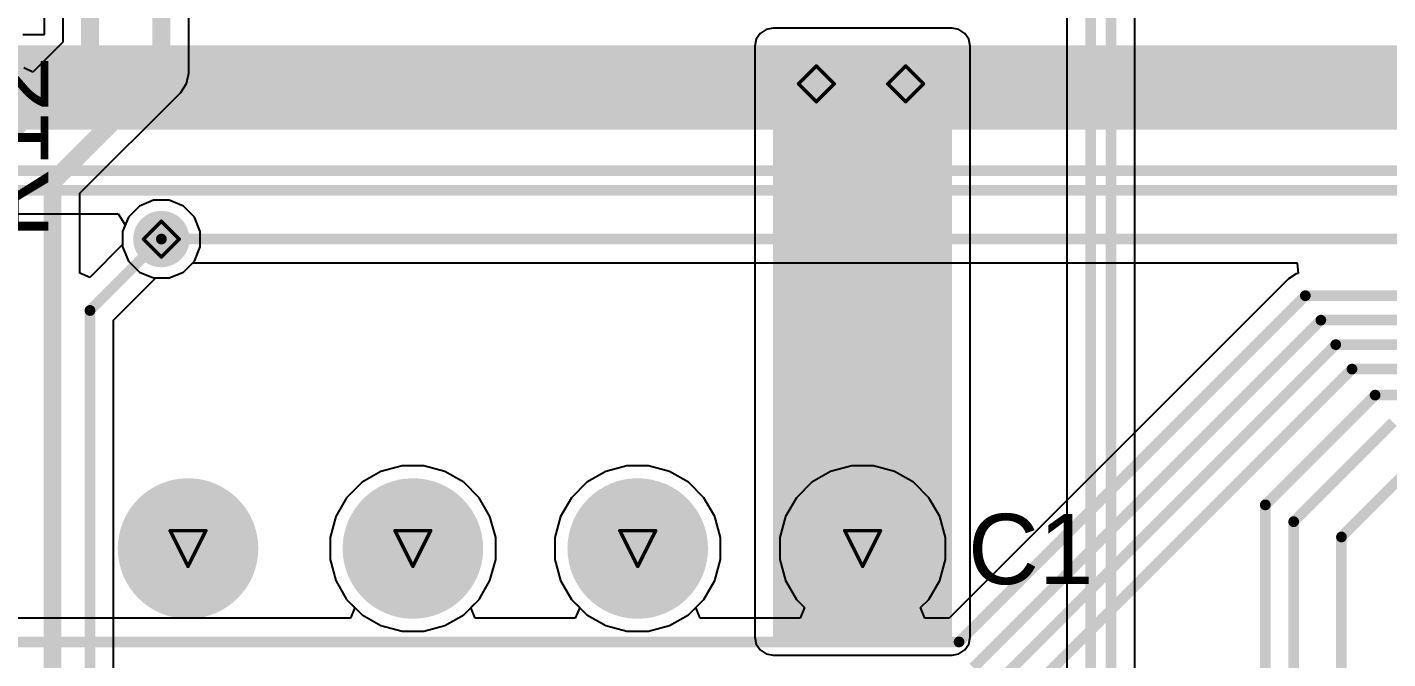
# Model space of a CAD drawing. Header units: inches. Extents: x -31 to 249, y -28 to 261.
# Drawn here: x 79.4 to 98.76, y 25.5 to 34.49 of the extents above; entities that cross this region are included whole.
import ezdxf

# ---------------------------------------------------------------- set-up
doc = ezdxf.new("R2010")
doc.units = ezdxf.units.IN
for name, color, linetype in [('Bottom Layer', 5, 'Continuous'), ('Bottom Solder', 6, 'Continuous'), ('Drill Drawing', 1, 'Continuous'), ('Multi-Layer', 9, 'Continuous'), ('Pad Holes', 156, 'Continuous'), ('Top Layer', 1, 'Continuous'), ('Top Overlay', 2, 'Continuous'), ('Top Solder', 216, 'Continuous'), ('Via Holes', 16, 'Continuous')]:
    doc.layers.add(name, color=color, linetype=linetype)
doc.styles.add('Arial', font='', dxfattribs={"height": 0.2})
doc.styles.get('Arial').set_extended_font_data('Arial')

# ---------------------------------------------------------------- blocks, each defined once
blk = doc.blocks.new('1_1376430_8_40')
at = {"layer": 'Bottom Layer'}
h = blk.add_hatch(color=5, dxfattribs=at)
edge = h.paths.add_edge_path()
edge.add_arc((14.15, 8.225), 1, 0, 360)
h = blk.add_hatch(color=5, dxfattribs=at)
edge = h.paths.add_edge_path()
edge.add_arc((17.35, 8.225), 1, 0, 360)
h = blk.add_hatch(color=5, dxfattribs=at)
edge = h.paths.add_edge_path()
edge.add_arc((20.55, 8.225), 1, 0, 360)
h = blk.add_hatch(color=5, dxfattribs=at)
edge = h.paths.add_edge_path()
edge.add_arc((23.75, 8.225), 1, 0, 360)
at = {"layer": 'Bottom Solder'}
h = blk.add_hatch(color=6, dxfattribs=at)
edge = h.paths.add_edge_path()
edge.add_arc((14.15, 8.225), 1, 0, 360)
h = blk.add_hatch(color=6, dxfattribs=at)
edge = h.paths.add_edge_path()
edge.add_arc((17.35, 8.225), 1, 0, 360)
h = blk.add_hatch(color=6, dxfattribs=at)
edge = h.paths.add_edge_path()
edge.add_arc((20.55, 8.225), 1, 0, 360)
h = blk.add_hatch(color=6, dxfattribs=at)
edge = h.paths.add_edge_path()
edge.add_arc((23.75, 8.225), 1, 0, 360)
at = {"layer": 'Multi-Layer'}
h = blk.add_hatch(color=9, dxfattribs=at)
edge = h.paths.add_edge_path()
edge.add_arc((14.15, 8.225), 1, 0, 360)
h = blk.add_hatch(color=9, dxfattribs=at)
edge = h.paths.add_edge_path()
edge.add_arc((17.35, 8.225), 1, 0, 360)
h = blk.add_hatch(color=9, dxfattribs=at)
edge = h.paths.add_edge_path()
edge.add_arc((20.55, 8.225), 1, 0, 360)
h = blk.add_hatch(color=9, dxfattribs=at)
edge = h.paths.add_edge_path()
edge.add_arc((23.75, 8.225), 1, 0, 360)
at = {"layer": 'Pad Holes'}
h = blk.add_hatch(color=7, dxfattribs=at)
edge = h.paths.add_edge_path()
edge.add_arc((14.15, 8.225), 0.605, 0, 360)
h = blk.add_hatch(color=7, dxfattribs=at)
edge = h.paths.add_edge_path()
edge.add_arc((17.35, 8.225), 0.605, 0, 360)
h = blk.add_hatch(color=7, dxfattribs=at)
edge = h.paths.add_edge_path()
edge.add_arc((20.55, 8.225), 0.605, 0, 360)
h = blk.add_hatch(color=7, dxfattribs=at)
edge = h.paths.add_edge_path()
edge.add_arc((23.75, 8.225), 0.605, 0, 360)
at = {"layer": 'Top Layer'}
h = blk.add_hatch(color=1, dxfattribs=at)
edge = h.paths.add_edge_path()
edge.add_arc((14.15, 8.225), 1, 0, 360)
h = blk.add_hatch(color=1, dxfattribs=at)
edge = h.paths.add_edge_path()
edge.add_arc((17.35, 8.225), 1, 0, 360)
h = blk.add_hatch(color=1, dxfattribs=at)
edge = h.paths.add_edge_path()
edge.add_arc((20.55, 8.225), 1, 0, 360)
h = blk.add_hatch(color=1, dxfattribs=at)
edge = h.paths.add_edge_path()
edge.add_arc((23.75, 8.225), 1, 0, 360)
at = {"layer": 'Top Solder'}
h = blk.add_hatch(color=216, dxfattribs=at)
edge = h.paths.add_edge_path()
edge.add_arc((14.15, 8.225), 1, 0, 360)
h = blk.add_hatch(color=216, dxfattribs=at)
edge = h.paths.add_edge_path()
edge.add_arc((17.35, 8.225), 1, 0, 360)
h = blk.add_hatch(color=216, dxfattribs=at)
edge = h.paths.add_edge_path()
edge.add_arc((20.55, 8.225), 1, 0, 360)
h = blk.add_hatch(color=216, dxfattribs=at)
edge = h.paths.add_edge_path()
edge.add_arc((23.75, 8.225), 1, 0, 360)
at = {"layer": 'Top Overlay', "style": 'Arial'}
blk.add_text('C1', height=1, dxfattribs=at).set_placement((25.25, 7.718))

msp = doc.modelspace()

# ---------------------------------------------------------------- hatches: boundary and pattern name
at = {"layer": 'Bottom Layer'}
msp.add_hatch(color=5, dxfattribs=at).paths.add_polyline_path([(17.501, 33.029), (101.649, 33.029), (101.649, 34.23), (17.501, 34.23)])
h = msp.add_hatch(color=5, dxfattribs=at)
edge = h.paths.add_edge_path()
edge.add_arc((90.627, 33.68), 0.3, 0, 360)
h = msp.add_hatch(color=5, dxfattribs=at)
edge = h.paths.add_edge_path()
edge.add_arc((91.897, 33.68), 0.3, 0, 360)
h = msp.add_hatch(color=5, dxfattribs=at)
edge = h.paths.add_edge_path()
edge.add_arc((81.305, 31.471), 0.3, 0, 360)
at = {"layer": 'Bottom Solder'}
h = msp.add_hatch(color=6, dxfattribs=at)
edge = h.paths.add_edge_path()
edge.add_arc((90.627, 33.68), 0.402, 0, 360)
h = msp.add_hatch(color=6, dxfattribs=at)
edge = h.paths.add_edge_path()
edge.add_arc((91.897, 33.68), 0.402, 0, 360)
h = msp.add_hatch(color=6, dxfattribs=at)
edge = h.paths.add_edge_path()
edge.add_arc((81.305, 31.471), 0.402, 0, 360)
at = {"layer": 'Top Layer'}
msp.add_hatch(color=1, dxfattribs=at).paths.add_polyline_path([(90.01, 25.806), (92.558, 25.806), (92.558, 34.215), (90.01, 34.215)])
h = msp.add_hatch(color=1, dxfattribs=at)
edge = h.paths.add_edge_path()
edge.add_arc((90.627, 33.68), 0.3, 0, 360)
h = msp.add_hatch(color=1, dxfattribs=at)
edge = h.paths.add_edge_path()
edge.add_arc((91.897, 33.68), 0.3, 0, 360)
h = msp.add_hatch(color=1, dxfattribs=at)
edge = h.paths.add_edge_path()
edge.add_arc((81.305, 31.471), 0.3, 0, 360)
at = {"layer": 'Top Solder'}
h = msp.add_hatch(color=216, dxfattribs=at)
edge = h.paths.add_edge_path()
edge.add_arc((90.627, 33.68), 0.402, 0, 360)
h = msp.add_hatch(color=216, dxfattribs=at)
edge = h.paths.add_edge_path()
edge.add_arc((91.897, 33.68), 0.402, 0, 360)
h = msp.add_hatch(color=216, dxfattribs=at)
edge = h.paths.add_edge_path()
edge.add_arc((81.305, 31.471), 0.402, 0, 360)
at = {"layer": 'Via Holes'}
h = msp.add_hatch(color=7, dxfattribs=at)
edge = h.paths.add_edge_path()
edge.add_arc((90.627, 33.68), 0.15, 0, 360)
h = msp.add_hatch(color=7, dxfattribs=at)
edge = h.paths.add_edge_path()
edge.add_arc((91.897, 33.68), 0.15, 0, 360)
h = msp.add_hatch(color=7, dxfattribs=at)
edge = h.paths.add_edge_path()
edge.add_arc((81.305, 31.471), 0.15, 0, 360)

# ---------------------------------------------------------------- linework, layer by layer
at = {"layer": 'Bottom Layer'}
for p, q in [((77.117, 31.829), (80.689, 31.829)), ((80.689, 31.829), (80.791, 31.676)), ((80.791, 31.676), (80.751, 31.581)), ((80.751, 31.581), (80.751, 31.36)), ((80.751, 31.36), (80.836, 31.157)), ((80.836, 31.157), (80.992, 31.001)), ((80.992, 31.001), (81.195, 30.917)), ((81.416, 30.917), (81.619, 31.001)), ((81.619, 31.001), (81.752, 31.134)), ((81.752, 31.134), (97.471, 31.134)), ((97.486, 30.982), (97.457, 30.976)), ((97.471, 31.134), (97.486, 30.982)), ((81.195, 30.917), (81.416, 30.917)), ((97.348, 30.903), (92.519, 26.074)), ((97.457, 30.976), (97.348, 30.903)), ((84.43, 28.164), (84.162, 28.009)), ((84.73, 28.244), (84.43, 28.164)), ((85.04, 28.244), (84.73, 28.244)), ((85.339, 28.164), (85.04, 28.244)), ((85.608, 28.009), (85.339, 28.164)), ((87.63, 28.164), (87.362, 28.009)), ((87.93, 28.244), (87.63, 28.164)), ((88.24, 28.244), (87.93, 28.244)), ((88.539, 28.164), (88.24, 28.244)), ((88.808, 28.009), (88.539, 28.164)), ((90.83, 28.164), (90.562, 28.009)), ((91.13, 28.244), (90.83, 28.164)), ((91.44, 28.244), (91.13, 28.244)), ((91.739, 28.164), (91.44, 28.244)), ((92.008, 28.009), (91.739, 28.164)), ((84.162, 28.009), (83.942, 27.79)), ((85.827, 27.79), (85.608, 28.009)), ((87.362, 28.009), (87.142, 27.79)), ((89.027, 27.79), (88.808, 28.009)), ((90.562, 28.009), (90.342, 27.79)), ((92.227, 27.79), (92.008, 28.009)), ((83.942, 27.79), (83.787, 27.521)), ((85.982, 27.521), (85.827, 27.79)), ((87.142, 27.79), (86.987, 27.521)), ((89.182, 27.521), (89.027, 27.79)), ((90.342, 27.79), (90.187, 27.521)), ((92.382, 27.521), (92.227, 27.79)), ((83.787, 27.521), (83.707, 27.222)), ((86.063, 27.222), (85.982, 27.521)), ((86.987, 27.521), (86.907, 27.222)), ((89.263, 27.222), (89.182, 27.521)), ((90.187, 27.521), (90.107, 27.222)), ((92.463, 27.222), (92.382, 27.521)), ((83.707, 27.222), (83.707, 26.912)), ((86.063, 26.912), (86.063, 27.222)), ((86.907, 27.222), (86.907, 26.912)), ((89.263, 26.912), (89.263, 27.222)), ((90.107, 27.222), (90.107, 26.912)), ((92.463, 26.912), (92.463, 27.222)), ((83.707, 26.912), (83.787, 26.612)), ((85.982, 26.612), (86.063, 26.912)), ((86.907, 26.912), (86.987, 26.612)), ((89.182, 26.612), (89.263, 26.912)), ((90.107, 26.912), (90.187, 26.612)), ((92.382, 26.612), (92.463, 26.912)), ((83.787, 26.612), (83.942, 26.343)), ((85.827, 26.343), (85.982, 26.612)), ((86.987, 26.612), (87.142, 26.343)), ((89.027, 26.343), (89.182, 26.612)), ((90.187, 26.612), (90.342, 26.343)), ((92.227, 26.343), (92.382, 26.612)), ((83.942, 26.343), (84.059, 26.226)), ((85.71, 26.226), (85.827, 26.343)), ((87.142, 26.343), (87.259, 26.226)), ((88.91, 26.226), (89.027, 26.343)), ((90.342, 26.343), (90.459, 26.226)), ((92.11, 26.226), (92.227, 26.343)), ((84.059, 26.226), (83.996, 26.074)), ((85.773, 26.074), (85.71, 26.226)), ((87.259, 26.226), (87.196, 26.074)), ((88.973, 26.074), (88.91, 26.226)), ((90.459, 26.226), (90.396, 26.074)), ((92.173, 26.074), (92.11, 26.226)), ((83.996, 26.074), (76.685, 26.074)), ((87.196, 26.074), (85.773, 26.074)), ((90.396, 26.074), (88.973, 26.074)), ((92.519, 26.074), (92.173, 26.074))]:
    msp.add_line(p, q, dxfattribs=at)
for points in [[(59.563, 32.445, 0.152, 0.152, 0), (113.369, 32.445, 0.152, 0.152, 0)], [(59.8, 32.165, 0.152, 0.152, 0), (113.607, 32.165, 0.152, 0.152, 0)], [(81.305, 31.471, 0.152, 0.152, 0), (114.189, 31.471, 0.152, 0.152, 0)], [(92.658, 25.737, 0.152, 0.152, 0), (97.586, 30.665, 0.152, 0.152, 0)], [(97.586, 30.665, 0.152, 0.152, 0), (114.091, 30.665, 0.152, 0.152, 0)], [(92.862, 25.371, 0.152, 0.152, 0), (97.807, 30.317, 0.152, 0.152, 0)], [(97.807, 30.317, 0.152, 0.152, 0), (114.447, 30.317, 0.152, 0.152, 0)], [(93.016, 24.966, 0.152, 0.152, 0), (98.019, 29.969, 0.152, 0.152, 0)], [(98.019, 29.969, 0.152, 0.152, 0), (115.082, 29.969, 0.152, 0.152, 0)], [(93.06, 24.431, 0.152, 0.152, 0), (98.25, 29.621, 0.152, 0.152, 0)], [(98.25, 29.621, 0.152, 0.152, 0), (115.471, 29.621, 0.152, 0.152, 0)], [(97.017, 27.688, 0.152, 0.152, 0), (98.579, 29.25, 0.152, 0.152, 0)], [(98.579, 29.25, 0.152, 0.152, 0), (115.872, 29.25, 0.152, 0.152, 0)], [(97.42, 27.449, 0.152, 0.152, 0), (98.836, 28.864, 0.152, 0.152, 0)], [(98.1, 27.231, 0.152, 0.152, 0), (99.349, 28.48, 0.152, 0.152, 0)], [(97.017, 19.814, 0.152, 0.152, 0), (97.017, 27.688, 0.152, 0.152, 0)], [(97.42, 20.146, 0.152, 0.152, 0), (97.42, 27.449, 0.152, 0.152, 0)], [(98.1, 24.719, 0.152, 0.152, 0), (98.1, 27.231, 0.152, 0.152, 0)], [(69.67, 25.737, 0.152, 0.152, 0), (92.658, 25.737, 0.152, 0.152, 0)]]:
    msp.add_lwpolyline(points, format="xyseb", dxfattribs=at)
for points in [[(81.267, 31.471, 0.0762, 0.0762, 1), (81.344, 31.471, 0.0762, 0.0762, 1)], [(97.548, 30.665, 0.0762, 0.0762, 1), (97.624, 30.665, 0.0762, 0.0762, 1)], [(97.548, 30.665, 0.0762, 0.0762, 1), (97.624, 30.665, 0.0762, 0.0762, 1)], [(97.769, 30.317, 0.0762, 0.0762, 1), (97.845, 30.317, 0.0762, 0.0762, 1)], [(97.769, 30.317, 0.0762, 0.0762, 1), (97.845, 30.317, 0.0762, 0.0762, 1)], [(97.981, 29.969, 0.0762, 0.0762, 1), (98.057, 29.969, 0.0762, 0.0762, 1)], [(97.981, 29.969, 0.0762, 0.0762, 1), (98.057, 29.969, 0.0762, 0.0762, 1)], [(98.212, 29.621, 0.0762, 0.0762, 1), (98.288, 29.621, 0.0762, 0.0762, 1)], [(98.212, 29.621, 0.0762, 0.0762, 1), (98.288, 29.621, 0.0762, 0.0762, 1)], [(98.541, 29.25, 0.0762, 0.0762, 1), (98.617, 29.25, 0.0762, 0.0762, 1)], [(98.541, 29.25, 0.0762, 0.0762, 1), (98.617, 29.25, 0.0762, 0.0762, 1)], [(96.978, 27.688, 0.0762, 0.0762, 1), (97.055, 27.688, 0.0762, 0.0762, 1)], [(96.978, 27.688, 0.0762, 0.0762, 1), (97.055, 27.688, 0.0762, 0.0762, 1)], [(97.382, 27.449, 0.0762, 0.0762, 1), (97.459, 27.449, 0.0762, 0.0762, 1)], [(97.382, 27.449, 0.0762, 0.0762, 1), (97.459, 27.449, 0.0762, 0.0762, 1)], [(98.062, 27.231, 0.0762, 0.0762, 1), (98.138, 27.231, 0.0762, 0.0762, 1)], [(98.062, 27.231, 0.0762, 0.0762, 1), (98.138, 27.231, 0.0762, 0.0762, 1)], [(92.62, 25.737, 0.0762, 0.0762, 1), (92.697, 25.737, 0.0762, 0.0762, 1)], [(92.62, 25.737, 0.0762, 0.0762, 1), (92.697, 25.737, 0.0762, 0.0762, 1)]]:
    msp.add_lwpolyline(points, format="xyseb", close=True, dxfattribs=at)
at = {"layer": 'Drill Drawing'}
for points in [[(90.373, 33.68, 0.0508, 0.0508, 0), (90.627, 33.934, 0.0508, 0.0508, 0)], [(90.627, 33.934, 0.0508, 0.0508, 0), (90.881, 33.68, 0.0508, 0.0508, 0)], [(91.643, 33.68, 0.0508, 0.0508, 0), (91.897, 33.934, 0.0508, 0.0508, 0)], [(91.897, 33.934, 0.0508, 0.0508, 0), (92.151, 33.68, 0.0508, 0.0508, 0)], [(90.373, 33.68, 0.0508, 0.0508, 0), (90.627, 33.426, 0.0508, 0.0508, 0)], [(90.627, 33.426, 0.0508, 0.0508, 0), (90.881, 33.68, 0.0508, 0.0508, 0)], [(91.643, 33.68, 0.0508, 0.0508, 0), (91.897, 33.426, 0.0508, 0.0508, 0)], [(91.897, 33.426, 0.0508, 0.0508, 0), (92.151, 33.68, 0.0508, 0.0508, 0)], [(81.051, 31.471, 0.0508, 0.0508, 0), (81.305, 31.725, 0.0508, 0.0508, 0)], [(81.305, 31.725, 0.0508, 0.0508, 0), (81.559, 31.471, 0.0508, 0.0508, 0)], [(81.051, 31.471, 0.0508, 0.0508, 0), (81.305, 31.217, 0.0508, 0.0508, 0)], [(81.305, 31.217, 0.0508, 0.0508, 0), (81.559, 31.471, 0.0508, 0.0508, 0)], [(81.431, 27.321, 0.0508, 0.0508, 0), (81.939, 27.321, 0.0508, 0.0508, 0)], [(81.431, 27.321, 0.0508, 0.0508, 0), (81.685, 26.813, 0.0508, 0.0508, 0)], [(81.685, 26.813, 0.0508, 0.0508, 0), (81.939, 27.321, 0.0508, 0.0508, 0)], [(84.631, 27.321, 0.0508, 0.0508, 0), (85.139, 27.321, 0.0508, 0.0508, 0)], [(84.631, 27.321, 0.0508, 0.0508, 0), (84.885, 26.813, 0.0508, 0.0508, 0)], [(84.885, 26.813, 0.0508, 0.0508, 0), (85.139, 27.321, 0.0508, 0.0508, 0)], [(87.831, 27.321, 0.0508, 0.0508, 0), (88.339, 27.321, 0.0508, 0.0508, 0)], [(87.831, 27.321, 0.0508, 0.0508, 0), (88.085, 26.813, 0.0508, 0.0508, 0)], [(88.085, 26.813, 0.0508, 0.0508, 0), (88.339, 27.321, 0.0508, 0.0508, 0)], [(91.031, 27.321, 0.0508, 0.0508, 0), (91.539, 27.321, 0.0508, 0.0508, 0)], [(91.031, 27.321, 0.0508, 0.0508, 0), (91.285, 26.813, 0.0508, 0.0508, 0)], [(91.285, 26.813, 0.0508, 0.0508, 0), (91.539, 27.321, 0.0508, 0.0508, 0)]]:
    msp.add_lwpolyline(points, format="xyseb", dxfattribs=at)
for points in [[(90.614, 33.934, 0.0254, 0.0254, 1), (90.64, 33.934, 0.0254, 0.0254, 1)], [(90.614, 33.934, 0.0254, 0.0254, 1), (90.64, 33.934, 0.0254, 0.0254, 1)], [(91.885, 33.934, 0.0254, 0.0254, 1), (91.91, 33.934, 0.0254, 0.0254, 1)], [(91.885, 33.934, 0.0254, 0.0254, 1), (91.91, 33.934, 0.0254, 0.0254, 1)], [(90.361, 33.68, 0.0254, 0.0254, 1), (90.386, 33.68, 0.0254, 0.0254, 1)], [(90.361, 33.68, 0.0254, 0.0254, 1), (90.386, 33.68, 0.0254, 0.0254, 1)], [(90.868, 33.68, 0.0254, 0.0254, 1), (90.894, 33.68, 0.0254, 0.0254, 1)], [(90.868, 33.68, 0.0254, 0.0254, 1), (90.894, 33.68, 0.0254, 0.0254, 1)], [(91.63, 33.68, 0.0254, 0.0254, 1), (91.656, 33.68, 0.0254, 0.0254, 1)], [(91.63, 33.68, 0.0254, 0.0254, 1), (91.656, 33.68, 0.0254, 0.0254, 1)], [(92.138, 33.68, 0.0254, 0.0254, 1), (92.164, 33.68, 0.0254, 0.0254, 1)], [(92.138, 33.68, 0.0254, 0.0254, 1), (92.164, 33.68, 0.0254, 0.0254, 1)], [(90.614, 33.426, 0.0254, 0.0254, 1), (90.64, 33.426, 0.0254, 0.0254, 1)], [(90.614, 33.426, 0.0254, 0.0254, 1), (90.64, 33.426, 0.0254, 0.0254, 1)], [(91.885, 33.426, 0.0254, 0.0254, 1), (91.91, 33.426, 0.0254, 0.0254, 1)], [(91.885, 33.426, 0.0254, 0.0254, 1), (91.91, 33.426, 0.0254, 0.0254, 1)], [(81.293, 31.725, 0.0254, 0.0254, 1), (81.318, 31.725, 0.0254, 0.0254, 1)], [(81.293, 31.725, 0.0254, 0.0254, 1), (81.318, 31.725, 0.0254, 0.0254, 1)], [(81.039, 31.471, 0.0254, 0.0254, 1), (81.064, 31.471, 0.0254, 0.0254, 1)], [(81.039, 31.471, 0.0254, 0.0254, 1), (81.064, 31.471, 0.0254, 0.0254, 1)], [(81.547, 31.471, 0.0254, 0.0254, 1), (81.572, 31.471, 0.0254, 0.0254, 1)], [(81.547, 31.471, 0.0254, 0.0254, 1), (81.572, 31.471, 0.0254, 0.0254, 1)], [(81.293, 31.217, 0.0254, 0.0254, 1), (81.318, 31.217, 0.0254, 0.0254, 1)], [(81.293, 31.217, 0.0254, 0.0254, 1), (81.318, 31.217, 0.0254, 0.0254, 1)], [(81.418, 27.321, 0.0254, 0.0254, 1), (81.443, 27.321, 0.0254, 0.0254, 1)], [(81.418, 27.321, 0.0254, 0.0254, 1), (81.443, 27.321, 0.0254, 0.0254, 1)], [(81.926, 27.321, 0.0254, 0.0254, 1), (81.951, 27.321, 0.0254, 0.0254, 1)], [(81.926, 27.321, 0.0254, 0.0254, 1), (81.951, 27.321, 0.0254, 0.0254, 1)], [(84.618, 27.321, 0.0254, 0.0254, 1), (84.643, 27.321, 0.0254, 0.0254, 1)], [(84.618, 27.321, 0.0254, 0.0254, 1), (84.643, 27.321, 0.0254, 0.0254, 1)], [(85.126, 27.321, 0.0254, 0.0254, 1), (85.151, 27.321, 0.0254, 0.0254, 1)], [(85.126, 27.321, 0.0254, 0.0254, 1), (85.151, 27.321, 0.0254, 0.0254, 1)], [(87.818, 27.321, 0.0254, 0.0254, 1), (87.843, 27.321, 0.0254, 0.0254, 1)], [(87.818, 27.321, 0.0254, 0.0254, 1), (87.843, 27.321, 0.0254, 0.0254, 1)], [(88.326, 27.321, 0.0254, 0.0254, 1), (88.351, 27.321, 0.0254, 0.0254, 1)], [(88.326, 27.321, 0.0254, 0.0254, 1), (88.351, 27.321, 0.0254, 0.0254, 1)], [(91.018, 27.321, 0.0254, 0.0254, 1), (91.043, 27.321, 0.0254, 0.0254, 1)], [(91.018, 27.321, 0.0254, 0.0254, 1), (91.043, 27.321, 0.0254, 0.0254, 1)], [(91.526, 27.321, 0.0254, 0.0254, 1), (91.551, 27.321, 0.0254, 0.0254, 1)], [(91.526, 27.321, 0.0254, 0.0254, 1), (91.551, 27.321, 0.0254, 0.0254, 1)], [(81.672, 26.813, 0.0254, 0.0254, 1), (81.697, 26.813, 0.0254, 0.0254, 1)], [(81.672, 26.813, 0.0254, 0.0254, 1), (81.697, 26.813, 0.0254, 0.0254, 1)], [(84.872, 26.813, 0.0254, 0.0254, 1), (84.897, 26.813, 0.0254, 0.0254, 1)], [(84.872, 26.813, 0.0254, 0.0254, 1), (84.897, 26.813, 0.0254, 0.0254, 1)], [(88.072, 26.813, 0.0254, 0.0254, 1), (88.097, 26.813, 0.0254, 0.0254, 1)], [(88.072, 26.813, 0.0254, 0.0254, 1), (88.097, 26.813, 0.0254, 0.0254, 1)], [(91.272, 26.813, 0.0254, 0.0254, 1), (91.297, 26.813, 0.0254, 0.0254, 1)], [(91.272, 26.813, 0.0254, 0.0254, 1), (91.297, 26.813, 0.0254, 0.0254, 1)]]:
    msp.add_lwpolyline(points, format="xyseb", close=True, dxfattribs=at)
at = {"layer": 'Top Layer'}
for p, q in [((79.901, 36.91), (79.901, 34.273)), ((81.694, 33.833), (81.694, 36.91)), ((95.158, 23.966), (95.158, 36.376)), ((94.193, 36.116), (94.193, 21.829)), ((79.642, 34.384), (79.642, 35.654)), ((90.01, 34.474), (89.911, 34.455)), ((92.558, 34.474), (90.01, 34.474)), ((92.657, 34.455), (92.558, 34.474)), ((79.332, 34.384), (79.642, 34.384)), ((89.771, 34.315), (89.751, 34.215)), ((89.827, 34.399), (89.771, 34.315)), ((89.911, 34.455), (89.827, 34.399)), ((92.741, 34.399), (92.657, 34.455)), ((92.797, 34.315), (92.741, 34.399)), ((92.817, 34.215), (92.797, 34.315)), ((79.901, 34.273), (79.474, 33.846)), ((89.751, 34.215), (89.751, 25.806)), ((92.817, 25.806), (92.817, 34.215)), ((79.474, 33.846), (79.347, 33.906)), ((81.664, 33.684), (81.694, 33.833)), ((80.144, 32.122), (81.58, 33.558)), ((81.58, 33.558), (81.664, 33.684)), ((80.144, 30.985), (80.144, 32.122)), ((81.195, 32.025), (80.992, 31.94)), ((81.416, 32.025), (81.195, 32.025)), ((81.619, 31.94), (81.416, 32.025)), ((80.836, 31.784), (80.751, 31.581)), ((80.992, 31.94), (80.836, 31.784)), ((81.775, 31.784), (81.619, 31.94)), ((81.859, 31.581), (81.775, 31.784)), ((80.751, 31.581), (80.751, 31.393)), ((81.859, 31.36), (81.859, 31.581)), ((80.751, 31.393), (80.285, 30.926)), ((81.775, 31.157), (81.859, 31.36)), ((80.285, 30.926), (80.144, 30.985)), ((81.416, 30.917), (81.619, 31.001)), ((81.619, 31.001), (81.775, 31.157)), ((80.626, 30.315), (81.228, 30.917)), ((81.228, 30.917), (81.416, 30.917)), ((80.626, 24.396), (80.626, 30.315)), ((84.43, 28.164), (84.162, 28.009)), ((84.73, 28.244), (84.43, 28.164)), ((85.04, 28.244), (84.73, 28.244)), ((85.339, 28.164), (85.04, 28.244)), ((85.608, 28.009), (85.339, 28.164)), ((87.63, 28.164), (87.362, 28.009)), ((87.93, 28.244), (87.63, 28.164)), ((88.24, 28.244), (87.93, 28.244)), ((88.539, 28.164), (88.24, 28.244)), ((88.808, 28.009), (88.539, 28.164)), ((84.162, 28.009), (83.942, 27.79)), ((85.827, 27.79), (85.608, 28.009)), ((87.362, 28.009), (87.142, 27.79)), ((89.027, 27.79), (88.808, 28.009)), ((83.942, 27.79), (83.787, 27.521)), ((85.982, 27.521), (85.827, 27.79)), ((87.142, 27.79), (86.987, 27.521)), ((89.182, 27.521), (89.027, 27.79)), ((83.787, 27.521), (83.707, 27.222)), ((86.063, 27.222), (85.982, 27.521)), ((86.987, 27.521), (86.907, 27.222)), ((89.263, 27.222), (89.182, 27.521)), ((83.707, 27.222), (83.707, 26.912)), ((86.063, 26.912), (86.063, 27.222)), ((86.907, 27.222), (86.907, 26.912)), ((89.263, 26.912), (89.263, 27.222)), ((83.707, 26.912), (83.787, 26.612)), ((85.982, 26.612), (86.063, 26.912)), ((86.907, 26.912), (86.987, 26.612)), ((89.182, 26.612), (89.263, 26.912)), ((83.787, 26.612), (83.942, 26.343)), ((85.827, 26.343), (85.982, 26.612)), ((86.987, 26.612), (87.142, 26.343)), ((89.027, 26.343), (89.182, 26.612)), ((83.942, 26.343), (84.162, 26.124)), ((85.608, 26.124), (85.827, 26.343)), ((87.142, 26.343), (87.362, 26.124)), ((88.808, 26.124), (89.027, 26.343)), ((84.162, 26.124), (84.43, 25.969)), ((84.43, 25.969), (84.73, 25.889)), ((85.04, 25.889), (85.339, 25.969)), ((85.339, 25.969), (85.608, 26.124)), ((87.362, 26.124), (87.63, 25.969)), ((87.63, 25.969), (87.93, 25.889)), ((88.24, 25.889), (88.539, 25.969)), ((88.539, 25.969), (88.808, 26.124)), ((84.73, 25.889), (85.04, 25.889)), ((87.93, 25.889), (88.24, 25.889)), ((89.751, 25.806), (89.771, 25.707)), ((92.797, 25.707), (92.817, 25.806)), ((89.771, 25.707), (89.827, 25.623)), ((89.827, 25.623), (89.911, 25.567)), ((89.911, 25.567), (90.01, 25.547)), ((92.558, 25.547), (92.657, 25.567)), ((92.657, 25.567), (92.741, 25.623)), ((92.741, 25.623), (92.797, 25.707)), ((90.01, 25.547), (92.558, 25.547))]:
    msp.add_line(p, q, dxfattribs=at)
for points in [[(80.289, 34.112, 0.254, 0.254, 0), (80.289, 37.305, 0.254, 0.254, 0)], [(81.305, 33.833, 0.254, 0.254, 0), (81.305, 37.305, 0.254, 0.254, 0)], [(94.821, 23.966, 0.152, 0.152, 0), (94.821, 36.376, 0.152, 0.152, 0)], [(94.529, 21.689, 0.152, 0.152, 0), (94.529, 36.255, 0.152, 0.152, 0)], [(78.385, 32.208, 0.254, 0.254, 0), (80.289, 34.112, 0.254, 0.254, 0)], [(79.756, 32.283, 0.254, 0.254, 0), (81.305, 33.833, 0.254, 0.254, 0)], [(79.756, 24.133, 0.254, 0.254, 0), (79.756, 32.283, 0.254, 0.254, 0)], [(80.289, 30.455, 0.152, 0.152, 0), (81.305, 31.471, 0.152, 0.152, 0)], [(80.289, 24.256, 0.152, 0.152, 0), (80.289, 30.455, 0.152, 0.152, 0)]]:
    msp.add_lwpolyline(points, format="xyseb", dxfattribs=at)
for points in [[(80.226, 34.112, 0.127, 0.127, 1), (80.353, 34.112, 0.127, 0.127, 1)], [(80.226, 34.112, 0.127, 0.127, 1), (80.353, 34.112, 0.127, 0.127, 1)], [(81.242, 33.833, 0.127, 0.127, 1), (81.369, 33.833, 0.127, 0.127, 1)], [(81.242, 33.833, 0.127, 0.127, 1), (81.369, 33.833, 0.127, 0.127, 1)], [(79.692, 32.283, 0.127, 0.127, 1), (79.819, 32.283, 0.127, 0.127, 1)], [(79.692, 32.283, 0.127, 0.127, 1), (79.819, 32.283, 0.127, 0.127, 1)], [(81.267, 31.471, 0.0762, 0.0762, 1), (81.344, 31.471, 0.0762, 0.0762, 1)], [(80.251, 30.455, 0.0762, 0.0762, 1), (80.328, 30.455, 0.0762, 0.0762, 1)], [(80.251, 30.455, 0.0762, 0.0762, 1), (80.328, 30.455, 0.0762, 0.0762, 1)]]:
    msp.add_lwpolyline(points, format="xyseb", close=True, dxfattribs=at)

# ---------------------------------------------------------------- block references
msp.add_blockref('1_1376430_8_40', (67.535, 18.842))

# ---------------------------------------------------------------- texts
at = {"layer": 'Top Overlay', "style": 'Arial'}
msp.add_text('R12', height=1.016, rotation=90, dxfattribs=at).set_placement((79.696, 31.472))

doc.saveas('drawing.dxf')
